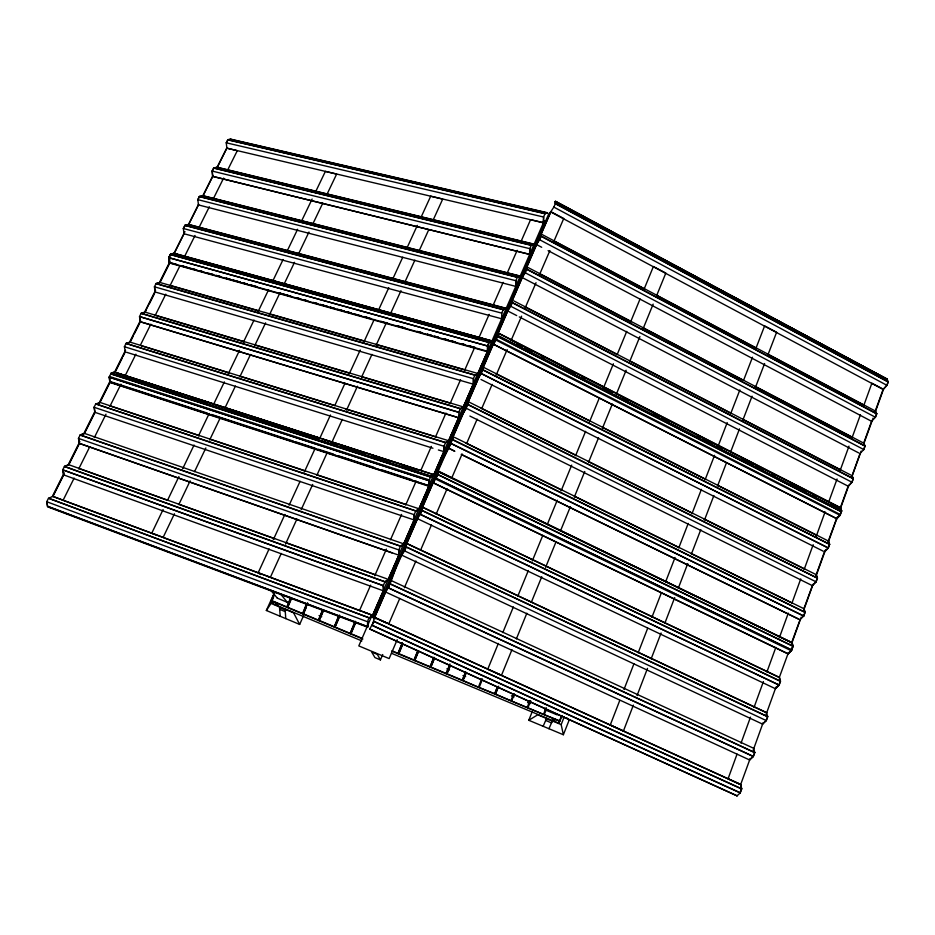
<?xml version="1.0" encoding="UTF-8"?>
<svg xmlns="http://www.w3.org/2000/svg" width="935" height="935" viewBox="0 0 935 935"><rect width="100%" height="100%" fill="white"/><g stroke="black" fill="none" stroke-linecap="round" stroke-linejoin="round"><path stroke-width="1.4" d="M497.736 333.853L497.689 336.401L841.43 511.62L840.027 508.698L848.162 486.153L851.925 482.179L853.164 478.743L851.89 475.822M497.934 333.386L497.899 335.794L841.523 511.001L840.004 515.232L836.837 518.726L493.376 344.185L836.837 518.726M496.041 340.188L498.028 335.63L498.063 333.211L840.53 507.974L841.699 510.872L840.097 515.314L836.813 518.551M169.644 261.216L169.212 257.312L170.848 254.051L174.027 253.221L491.927 340.924L174.015 253.443L170.345 254.402L168.709 257.663L169.106 262.922L487.228 351.7L487.532 345.962L168.873 257.674L170.415 254.612L174.085 253.654L435.687 325.66M487.953 345.529L487.731 351.092L477.972 373.509L474.992 375.017L473.379 378.722L473.309 384.238L463.444 406.924L460.382 408.56L458.746 412.312L139.514 316.591L141.173 313.26L144.983 312.103L463.444 406.924M501.569 318.753L501.815 313.155L183.33 228.491L184.955 225.265L188.554 224.4L506.127 308.281L503.275 309.532L184.955 225.265M114.619 372.118L433.735 474.688L431.012 476.301L111.277 373.287L114.619 372.118L433.735 474.688M198.325 204.894L515.769 286.379L515.816 280.722L517.371 277.146L520.164 276.024L202.942 195.672L199.4 196.432L197.799 199.623L198.477 204.917L188.613 224.61L185.013 225.475L183.494 228.502M515.769 286.379L515.933 280.734L197.799 199.623M544.813 225.732L543.34 222.74L543.562 217.013L545.082 213.519L547.396 212.736L545.105 213.753L227.895 139.899L226.422 142.833M370.704 615.464L374.795 616.983L372.551 615.312L543.445 222.764L543.667 217.037L226.27 142.798L227.836 139.677L230.793 139.175L547.396 212.736M510.744 303.408L510.849 301.047M227.895 139.899L230.793 139.175M437.276 475.354L437.557 472.175C440.923 459.576 450.284 449.069 453.066 436.645M497.397 686.944L494.615 694.004L497.362 687.26M498.133 687.248L495.351 694.308L498.647 686.22M437.405 475.202L437.685 472.035M435.675 479.176L437.709 474.606L437.977 471.602L791.945 642.836L792.973 646.295L791.255 650.725L788.03 653.904L433.115 482.776M791.746 650.047L436.107 478.428L438.106 471.45L792.109 642.719L793.137 646.178L791.746 650.047L788.03 653.904M546.461 221.782L543.749 220.742L546.437 221.981M417.477 518.761L422.071 510.603L422.421 507.261L433.104 482.694L788.018 653.717M779.1 685.11L420.446 514.484L422.538 507.121L779.474 677.396L780.515 681.194L779.1 685.11L775.384 688.709L417.466 518.668L406.655 543.562L766.56 712.786L767.728 716.631L766.303 720.593L762.598 724.134L401.629 555.109C394.617 566.855 392.981 580.857 385.606 592.124M401.641 555.215L404.575 550.902L406.772 543.422L766.735 712.669M753.668 748.491L754.79 752.511L753.341 756.52L388.516 587.998L390.795 580.179M373.743 618.643L373.217 617.591L374.608 617.416L740.789 784.523L741.7 788.813L740.228 792.88L372.247 625.468L374.608 617.416L550.914 211.707L563.758 218.486L553.941 241.23M369.734 628.986L737.037 795.825L369.734 628.986L373.942 621.413L741.7 788.813M791.174 650.608L792.483 646.962M812.27 585.532L816.021 581.734L817.295 578.181L467.967 404.703L468.248 401.688L816.313 574.709L817.471 578.064L816.103 581.839L812.363 585.637L803.843 608.872L804.965 612.367L803.668 615.966L451.114 443.494L448.11 447.912L454.667 451.184L448.11 447.912M817.295 578.181L816.138 574.838L824.471 551.767L828.223 547.91L829.485 544.392L828.281 541.19L836.615 518.481M863.718 449.501L864.933 446.112L863.624 443.319L871.584 421.288L875.464 417.267L876.749 413.702L875.405 411.049L541.12 234.007L541.248 236.134L539.659 239.781L536.491 244.514L526.697 267.059L526.767 269.327L864.933 446.112M876.574 413.854L541.108 236.31L540.979 234.194L550.668 211.918L883.189 389.486L886.976 385.337L888.25 381.807L887.07 379.061L555.402 201.27L555.285 203.69L888.075 381.959L886.883 385.267L883.096 389.416L875.23 411.19L876.574 413.854L875.359 417.197L539.624 239.746M750.197 758.449L740.625 784.629L741.537 788.918L740.158 792.728L372.235 625.34M749.578 759.839L753.271 756.38L754.627 752.605L390.199 584.001M762.516 724.006L766.221 720.464L767.565 716.736L406.234 547.068M775.302 688.592L779.019 684.981L780.339 681.299L779.299 677.501L788.357 652.782M798.712 619.169L461.212 454.387L799.939 619.695L803.761 616.072L805.14 612.25L804.018 608.755L454.375 437.288M824.553 551.86L828.305 548.003L829.661 544.264L828.457 541.061L483.243 367.175L483.021 370.038L829.485 544.392M519.287 316.918L848.255 486.235L852.019 482.261L853.339 478.603L852.065 475.681L860.036 453.615M859.943 453.533L863.811 449.571L865.109 445.972L863.8 443.178L526.826 266.884L526.908 269.151L525.295 272.845M791.407 643.315L800.021 619.812M887.07 379.061L555.109 201.82M753.178 750.221L763.089 722.778M766.057 714.539L775.968 687.096M791.816 643.175L801.237 617.1M803.714 610.239L813.123 584.165M816.103 575.937L825.512 549.862M827.989 543.001L837.409 516.926M839.887 510.066L848.805 485.358M852.264 475.751L861.182 451.056M863.659 444.195L873.08 418.12M875.557 411.26L883.481 389.299L871.887 383.186L863.426 406.456M792.109 642.719L438.27 471.053M737.049 754.113L728.085 778.75L740.789 784.523M741.023 743.161L750.478 717.157M753.961 707.585L763.416 681.568M766.899 671.996L775.851 647.359M779.334 637.775L788.298 613.138M791.781 603.554L800.734 578.917M804.217 569.333L813.169 544.696M816.162 536.491L825.114 511.854M828.597 502.27L837.059 479M840.039 470.784L848.992 446.147M851.984 437.942L860.445 414.673M633.381 705.119L623.446 730.971L610.263 724.987L619.753 700.467M637.039 695.593L647.499 668.373M651.157 658.848L661.092 632.995M664.75 623.47L674.684 597.605M678.342 588.08L687.751 563.583M691.409 554.058L700.818 529.561M704.476 520.035L713.884 495.538M717.542 486.013L726.437 462.883M730.621 451.991L739.503 428.861M742.635 420.692L752.056 396.195M755.188 388.037L764.596 363.54M767.728 355.37L776.623 332.241L764.62 325.906L756.181 347.703M623.961 689.574L633.977 663.698M638.184 652.794L647.663 628.285M651.882 617.38L661.361 592.872M665.58 581.967L675.058 557.459M678.752 547.922L688.23 523.401M691.923 513.864L701.402 489.356M705.083 479.819L714.574 455.298M717.729 447.129L727.208 422.608M730.901 413.083L739.854 389.93M743.547 380.393L752.5 357.24M532.471 711.056L528.778 720.277L563.373 734.746L561.164 724.602L564.156 717.005M563.373 734.746L569.111 720.195L566.61 717.694M553.017 719.073L551.498 722.895L545.666 720.453L546.508 718.477L537.73 714.808L528.778 720.277M391.496 653.284L558.639 723.094L561.316 716.327M562.134 715.544L559.82 721.224L391.578 650.982M546.169 707.608L543.469 714.398L527.878 707.888L530.694 700.864M546.496 709.022L544.205 714.702L559.983 720.978L558.639 723.094M529.946 700.549L527.141 707.585L511.597 701.098L514.402 694.027M513.654 693.723L510.861 700.783L495.375 694.004M511.959 649.673L501.487 675.315L487.789 669.098L498.355 643.42M516.377 638.874L526.849 613.231M531.267 602.432L541.739 576.778M545.608 567.335L556.08 541.692M560.497 530.893L570.42 506.595M574.289 497.139L584.761 471.497M588.629 462.054L598.552 437.755M602.409 428.3L612.343 404.013M616.2 394.558L626.123 370.26M629.991 360.817L639.914 336.518M643.222 328.419L653.156 304.12M656.463 296.021L665.837 273.078L653.401 266.522L643.958 289.488M481.724 678.833L478.404 687.237L462.93 680.458L466.273 672.394M482.46 679.137L479.141 687.541L494.638 693.688M502.796 632.621L513.362 606.955M517.803 596.144L528.357 570.479M532.249 561.023L542.814 535.358M547.255 524.547L557.26 500.225M561.152 490.77L571.706 465.104M575.598 455.649L585.602 431.339M589.494 421.872L599.499 397.562M603.391 388.107L613.383 363.785M617.275 354.33L626.731 331.364M630.611 321.909L640.066 298.943M465.595 672.394L462.241 680.481L465.536 672.078M466.32 672.697L462.93 680.458M449.478 665.673L446.1 673.749L449.969 663.967M450.214 665.977L446.837 674.053L450.144 665.615M433.969 657.632L430.007 667.029L433.863 657.258M434.132 659.28L430.743 667.333L434.6 657.562M417.933 650.947L413.948 660.32L417.793 650.561M418.658 651.251L414.684 660.636L418.529 650.865M401.957 644.238L397.936 653.635L402.342 642.532M398.661 653.939L402.494 644.18M399.233 652.595L402.681 644.542M543.165 726.296L546.508 718.477M371.569 616.434L358.806 645.91L389.147 658.591L397.176 639.739M399.759 598.435L388.785 623.855L374.608 617.416M404.376 587.741L415.923 560.977M420.54 550.271L431.514 524.851M436.131 514.157L447.105 488.736M451.722 478.03L462.124 453.954M466.74 443.248L477.13 419.16M481.759 408.455L492.149 384.378M496.193 375.017L507.167 349.596M511.2 340.223L521.601 316.147M525.061 308.118L536.035 282.697M539.495 274.668L549.897 250.592M380.428 659.888L377.343 654.383L371.674 652.011L374.935 657.585L380.428 659.888L382.731 654.523M491.927 340.924L489.005 342.292L487.404 345.962L168.709 257.663M501.698 313.155L503.275 309.532M531.314 245.145L529.771 248.687L529.584 254.367L212.596 176.364L212.116 171.058L213.694 167.903L217.165 167.236L534.037 244.14L531.314 245.145L213.694 167.903M369.267 617.813C366.216 620.746 368.156 634.468 367.654 621.798L46.75 501.721L48.526 498.168L369.267 617.813L372.784 615.335L383.397 590.932L383.245 585.707L384.975 581.722L388.411 579.396L398.906 555.285L398.789 550.014L400.496 546.075L403.862 543.889L414.217 520.082L414.135 514.753L415.83 510.872L419.114 508.827L429.34 485.3L429.305 479.935L109.5 376.489L109.862 379.014M114.631 371.896L111.207 373.088L109.15 377.179L109.839 381.983L429.001 485.803L428.955 480.719L430.977 476.09L433.758 474.442M457.449 417.337L140.332 321.733L139.677 316.591L458.875 412.3L458.723 417.781L448.73 440.747L445.598 442.512L443.95 446.311L443.95 451.722L433.84 474.968L430.638 476.873L110.856 373.778M487.825 345.529L489.426 341.871L491.95 340.679M542.569 223.617L543.749 220.742M458.851 417.758L448.765 440.958L445.633 442.722L126.167 343.554L130.047 342.292L133.261 335.864M487.848 351.092L478.007 373.731L475.015 375.227L156.157 283.702L159.885 282.65L169.96 262.525M507.869 310.011L509.014 307.37M816.103 581.839L466.378 408.35L463.351 412.826L452.937 436.797L452.715 439.812L804.965 612.367M468.119 401.851L478.404 378.184L483.15 369.874L829.661 544.264M483.126 367.338L493.283 343.963L496.356 339.358L840.366 514.566L836.521 518.399M512.24 300.334L522.151 277.52L525.26 272.798L863.811 449.571M510.767 306.306L512.392 302.566L853.339 478.603M886.941 379.411L555.238 201.633L555.413 203.514L553.847 207.114L550.668 211.918M404.586 551.007L406.363 546.928L767.728 716.631M370.646 585.123L359.554 610.462L372.551 615.312M374.725 575.785L386.4 549.102M390.491 539.764L401.583 514.425M405.673 505.087L416.18 481.081M420.843 470.41L431.351 446.404M435.441 437.066L445.948 413.06M450.039 403.721L460.546 379.715M464.625 370.377L474.548 347.703M478.638 338.365L489.145 314.359M493.236 305.02L503.159 282.347M507.237 273.008L517.172 250.335M520.666 242.329L530.589 219.655L543.34 222.74M355.347 621.658L350.099 633.661L355.078 621.214M350.812 633.965L355.218 622.85M351.396 632.633L355.487 623.294M339.499 615.066L334.216 627.034L338.622 615.931M334.94 627.338L339.335 616.235M335.525 626.006L339.639 616.691M548.938 728.716L552.363 720.92L561.164 724.602M323.124 609.749L318.391 620.431L322.189 610.66M319.104 620.723L323.498 609.632M319.7 619.391L323.253 611.385M307.346 603.18L302.589 613.827L306.376 604.068M303.302 614.131L307.685 603.04M303.898 612.799L306.283 607.469M274.189 593.211L266.346 610.485L299.656 624.428L303.641 615.499M266.346 610.485L271.068 603.426L279.507 606.955L280.325 607.902L279.682 609.316L285.292 611.654M286.823 607.247L290.621 597.453M287.419 605.927L291.019 597.956M287.536 607.551L291.334 597.745M288.144 606.219L291.136 599.58M361.903 640.931L274.294 604.337L271.103 600.691L274.703 592.732M273.616 597.009L271.816 600.983L274.387 593.854M271.068 603.426L272.167 600.995M281.248 553.45L270.355 577.339L258.177 572.781L269.105 548.915M285.479 544.158L296.968 518.948M301.199 509.657L312.687 484.435M316.918 475.155L327.203 452.587M331.434 443.295L342.315 419.406M346.558 410.114L357.439 386.237M361.67 376.945L371.955 354.377M376.186 345.085L386.471 322.528M390.701 313.237L400.975 290.68M405.217 281.388L414.883 260.152M419.125 250.86L428.791 229.624M433.034 220.333L442.699 199.108L430.696 196.198L420.984 217.411M273.359 539.635L284.906 514.437M289.16 505.157L300.088 481.291M304.342 472.011L315.282 448.145M320.132 437.533L330.464 414.988M334.718 405.708L345.038 383.163M349.293 373.883L360.232 350.017M363.879 342.058L374.199 319.513M378.453 310.233L388.785 287.688M392.431 279.74L402.751 257.195M407.005 247.915L417.337 225.37M174.436 513.759L163.111 537.461L151.75 533.207L163.111 509.528M178.83 504.549L190.144 480.847M194.55 471.637L205.864 447.935M209.639 440.034L220.333 417.664M224.727 408.443L235.421 386.061M239.816 376.852L250.51 354.47M254.904 345.249L265.598 322.867M269.362 314.978L280.056 292.597M284.462 283.375L294.513 262.314M298.288 254.413L308.982 232.032M312.746 224.131L322.809 203.07M326.584 195.17L336.635 174.109L325.392 171.385L315.294 192.435M178.901 476.628L167.54 500.318L79.685 468.797M182.687 468.739L194.059 445.06M198.477 435.85L209.206 413.48M213.624 404.271L224.365 381.901M228.152 374.012L239.524 350.321M243.31 342.432L254.04 320.062M257.826 312.173L268.567 289.803M272.985 280.594L283.083 259.533M286.881 251.644L297.61 229.274M301.397 221.385L312.138 199.015M74.145 478.089L63.101 500.272L52.477 496.286L64.223 472.818M78.704 468.961L89.748 446.79M94.295 437.662L105.994 414.182M109.898 406.351L120.942 384.18M124.846 376.349L135.891 354.178M140.449 345.05L150.839 324.176M155.397 315.048L165.787 294.174M169.691 286.355L180.093 265.482M184.639 256.354L195.041 235.48M198.945 227.649L209.335 206.787M213.238 198.956L223.64 178.082M227.532 170.263L237.291 150.699L226.726 148.139L216.932 167.692M197.951 199.646L199.459 196.642L203 195.882L520.187 276.246L517.394 277.379L199.459 196.642M213.753 168.125L531.325 245.379L534.049 244.362L217.224 167.458L213.753 168.125L212.268 171.082L212.748 176.388L203 195.882M382.17 590.382L63.545 474.84L62.703 469.884L64.457 466.378L68.629 464.66L79.276 443.389L78.47 438.41L80.211 434.927L84.314 433.337L402.482 543.422M84.933 432.099L94.832 412.3L94.073 407.274L95.791 403.838L415.83 510.872M125.278 351.817L124.413 346.721L126.096 343.355L129.977 342.093L448.73 440.747M472.035 383.817L155.058 291.965L154.439 286.788L156.087 283.492L159.827 282.44L477.972 373.509M68.138 464.999L79.884 441.53M83.799 433.7L94.891 411.54M98.806 403.71L109.909 381.538M114.479 372.41L125.57 350.251M129.486 342.42L140.577 320.261M144.493 312.43L155.584 290.271M159.511 282.44L169.948 261.578M173.863 253.759L184.955 231.588M188.227 225.066L198.664 204.204M202.579 196.385L213.016 175.523M46.937 501.698L47.545 506.805L367.607 627.21M63.732 474.816L62.89 469.873L383.385 585.661L383.549 590.885L372.82 615.534L369.313 618.012L48.608 498.355L52.781 496.345L62.914 476.102M429.434 479.912L429.481 485.277L419.149 509.026L415.865 511.071L95.873 404.037L99.811 402.354L110.225 381.55M114.806 372.399L125.103 351.817M129.977 342.093L139.525 322.996M144.983 312.103L154.427 293.216M159.827 282.44L169.796 262.513L176.832 264.476M174.085 253.654L184.043 233.75L183.33 228.491M217.224 167.458L226.878 148.162L226.27 142.798M52.863 496.532L63.089 476.09M78.82 444.639L68.711 464.859L64.538 466.565L385.021 581.921L388.457 579.595L399.046 555.25L398.929 549.979L78.47 438.41M85.015 432.286L95.019 412.288L94.248 407.263M99.881 402.553L110.4 381.538M114.876 372.609L122.029 358.315M123.326 355.721L124.624 353.114M134.547 333.292L139.689 323.019M146.316 309.766L145.042 312.302L141.243 313.47L460.417 408.77L463.468 407.134L473.437 384.227L473.496 378.71L154.439 286.788M149.495 303.408L154.591 293.239M552.363 720.92L546.25 718.98M554.245 721.259L555.355 719.366M507.67 310.969L510.732 306.259L852.019 482.261M493.376 344.185L496.38 339.417M463.374 412.908L468.096 404.551L817.471 578.064M433.08 482.951L436.084 478.346L791.653 649.93L787.936 653.6M753.341 756.52L749.648 759.98L385.594 592.019L374.503 617.544L386.435 623.002M737.037 795.825L740.228 792.88M550.914 211.707L548.903 213.507L373.217 617.591L375.788 618.76M555.402 201.27L886.941 379.107M272.681 596.542L274.352 595.338M498.145 332.895L840.53 507.623M84.384 433.536L80.293 435.126L400.542 546.274L403.897 544.088L414.357 520.047L414.275 514.729L94.073 407.274M230.781 139.409L547.361 212.993M227.836 139.677L545.082 213.519M226.726 148.139L543.445 222.764M212.116 171.058L529.876 248.698L529.689 254.39L212.748 176.388M199.4 196.432L517.371 277.146M188.613 224.61L506.151 308.503L503.299 309.754L185.013 225.475M183.891 233.727L501.686 318.765M438.503 326.432L491.95 341.146L489.028 342.514L170.415 254.612M170.848 254.051L489.426 341.871M170.906 254.262L489.449 342.093M170.345 254.402L489.005 342.292M182.617 266.054L186.836 267.235M192.458 268.801L196.677 269.97M199.494 270.753L203.713 271.933M209.346 273.499L213.566 274.68M216.371 275.463L220.59 276.631M226.223 278.198L230.442 279.378M233.259 280.161L240.283 282.125M243.1 282.908L247.319 284.076M250.136 284.859L257.172 286.823M279.67 293.087L290.925 296.231M296.559 297.798L300.778 298.966M303.583 299.749L307.802 300.93M313.435 302.496L317.655 303.676M320.46 304.459L327.495 306.411M330.312 307.194L334.531 308.375M340.153 309.941L344.372 311.121M351.408 313.073L347.189 311.904L351.268 313.073M364.066 316.603L371.101 318.566M397.831 326.011L404.867 327.963M417.524 331.493L421.743 332.673M427.365 334.239L431.584 335.42M438.62 337.371L434.401 336.203L438.492 337.371M444.254 338.938L448.473 340.118M451.278 340.901L455.497 342.07M465.35 344.816L461.13 343.648L465.221 344.816M468.154 345.599L475.19 347.563M182.454 266.043L196.525 269.958M199.342 270.741L203.561 271.921M206.378 272.704L213.402 274.668M216.219 275.451L220.438 276.62M226.071 278.198L230.29 279.366M233.107 280.149L240.131 282.113M242.948 282.896L247.167 284.076M249.984 284.859L257.02 286.811M279.53 293.087L290.785 296.22M296.407 297.786L300.626 298.966M303.443 299.749L307.662 300.918M313.283 302.496L317.514 303.665M320.319 304.448L327.355 306.411M330.172 307.194L334.391 308.375M337.208 309.158L344.244 311.11M354.084 313.856L361.12 315.82M363.937 316.603L368.156 317.771M380.814 321.301L387.85 323.265M397.691 326.011L404.726 327.963M417.396 331.493L421.615 332.673M427.237 334.239L431.456 335.408M444.125 338.938L448.344 340.118M451.149 340.901L455.38 342.07M468.038 345.599L475.074 347.563M169.27 262.595L487.439 351.233M171.105 285.853L257.99 310.736M269.198 313.938L364.498 341.228M375.706 344.442L463.994 369.711M156.087 283.492L474.992 375.017M154.824 315.212L244.21 341.836M255.384 345.167L350.344 373.451M361.518 376.77L450.904 403.394M141.173 313.26L460.382 408.56M457.32 417.361L140.168 321.733L139.514 316.591M141.173 345.74L228.865 372.878M239.991 376.326L333.246 405.194M345.775 409.074L436.236 437.077M126.096 343.355L445.598 442.512M124.413 346.721L444.078 446.287L444.09 451.71L433.875 475.179L430.673 477.084L110.926 373.977M126.494 352.261L432.952 448.216M438.386 449.98L442.687 451.266M116.185 372.855L318.706 437.954M322.867 439.298L417.197 469.615M124.577 375.73L128.738 377.062M131.519 377.95L155.093 385.536M160.645 387.324L181.448 394.009M192.54 397.574L207.804 402.482M224.447 407.835L248.02 415.421M250.79 416.309L318.753 438.164M331.235 442.173L338.178 444.406M340.948 445.294L364.521 452.879M372.843 455.555L390.877 461.352M401.98 464.917L417.232 469.826M111.207 373.088L430.977 476.09M109.15 377.179L428.955 480.719M111.616 382.006L207.348 413.13M211.509 414.485L293.368 441.098M296.15 441.998L314.183 447.865M318.344 449.221L333.608 454.176M339.16 455.988L373.848 467.266M382.17 469.966L411.307 479.445M99.811 402.354L419.114 508.827M109.559 405.778L199.4 435.745M210.457 439.427L304.436 470.772M316.871 474.922L405.322 504.421M94.832 412.3L412.978 519.579M80.211 434.927L400.496 546.075M397.667 554.759L79.452 443.377L78.657 438.386M79.276 443.389L392.01 552.877M68.629 464.66L387.043 578.905M178.492 504.245L274.551 538.724M285.537 542.662L374.736 574.663M64.457 466.378L384.975 581.722M62.703 469.884L383.245 585.707M52.781 496.345L372.784 615.335M62.435 500.096L155.409 534.668M163.613 537.718L260.701 573.833M267.539 576.369L360.513 610.952M364.615 612.472L367.35 613.489M371.183 616.469L373.918 617.486M370.914 615.534L374.795 616.983M47.779 506.338L367.841 626.695M367.689 626.742L47.58 506.373L46.75 501.721M277.344 598.155L289.441 603.204M319.045 615.546L321.733 616.668M446.837 668.852L449.525 669.974M462.977 675.584L465.665 676.706M511.398 695.792L514.098 696.914M527.55 702.524L530.239 703.646M545.035 709.817L557.143 714.866M271.384 600.492L286.426 606.768M287.139 607.072L302.215 613.36M302.94 613.664L318.052 619.975M318.765 620.267L333.912 626.59M334.636 626.894L349.819 633.24M350.543 633.533L361.962 638.301M392.665 651.122L397.761 653.249M398.485 653.553L413.808 659.946M414.544 660.25L429.901 666.667M430.626 666.971L446.03 673.399M446.755 673.703L462.194 680.142M271.103 600.691L362.874 639.002M285.759 618.608L285.14 609.304L293.602 612.834L299.656 624.428M280.325 607.902L285.935 610.239L285.14 609.304M389.089 624.206L740.625 784.629M373.942 621.413L741.537 788.918M390.678 580.319L753.844 748.386M390.316 583.861L754.79 752.511M388.504 587.881L753.271 756.38M404.575 550.902L766.303 720.593M422.421 507.261L779.299 677.501M422.199 510.463L780.515 681.194M422.071 510.603L780.339 681.299M420.434 514.39L779.019 684.981M437.837 474.454L793.137 646.178M437.709 474.606L792.973 646.295M435.652 479.094L791.255 650.725M452.844 439.649L805.14 612.25M451.137 443.576L803.761 616.072M466.027 443.213L561.619 490.092M574.709 496.508L678.144 547.232M691.245 553.66L790.753 602.456M469.884 416.063L812.363 585.637M481.163 408.326L576.311 455.625M588.033 461.458L691.012 512.637M704.043 519.112L804.404 569.006M481.011 379.481L823.256 551.206M496.146 373.895L589.927 421.136M602.946 427.692L704.546 478.872M718.875 486.083L816.559 535.288M828.223 547.91L481.455 373.638L828.305 548.003M510.907 340.001L613.372 392.291M617.264 394.266L727.512 450.53M730.106 451.85L839.057 507.448M517.184 343.776L522.373 346.429M524.967 347.75L531.454 351.057M541.832 356.352L544.427 357.673M565.184 368.261L575.563 373.556M582.049 376.863L584.644 378.196M604.103 388.118L611.887 392.092M622.266 397.387L628.752 400.694M653.39 413.27L659.876 416.578M662.471 417.898L668.957 421.206M697.498 435.768L700.093 437.089M702.688 438.41L713.066 443.704M719.553 447.012L722.147 448.344M741.607 458.267L753.283 464.227M755.877 465.548L762.364 468.856M772.742 474.15L775.337 475.471M790.905 483.418L806.461 491.354M812.947 494.662L815.542 495.982M831.11 503.93L838.894 507.904M498.028 335.63L841.699 510.872M841.255 511.761L497.56 336.577L497.607 334.017L507.635 310.923L516.704 315.586M496.017 340.13L840.097 515.314M513.666 300.836L850.768 475.015M525.201 307.031L617.252 354.587M630.213 361.284L731.334 413.527M742.998 419.558L840.226 469.791M853.164 478.743L512.251 302.741L512.368 300.158M522.151 277.52L858.739 452.937M539.612 273.815L631.265 321.769M642.883 327.846L742.285 379.844M755.188 386.599L852.007 437.241M526.908 269.151L865.109 445.972M536.538 244.561L541.692 247.284M548.097 250.638L871.677 421.358M553.894 241.02L642.941 288.179M657.13 295.694L756.497 348.323M768.114 354.47L863.613 405.042M541.248 236.134L876.749 413.702M555.413 203.514L888.25 381.807M553.812 207.079L886.976 385.337M259.042 573.377L260.772 574.558M109.792 382.415L428.92 486.282M275.381 602.479L278.513 606.102M270.168 589.623L277.555 598.412M281.003 594.543L287.407 602.409M377.717 607.247L378.219 608.334M840.355 508.102L841.523 511.001M426.594 494.825L426.863 496.403M154.602 286.8L155.222 291.965M168.873 257.674L169.434 262.618M169.375 257.324L169.667 259.93M279.507 606.955L280.208 616.282M471.532 391.461L471.602 393.471M429.095 480.695L109.325 377.179L110.014 381.971L429.142 485.779L429.095 480.695"/></g></svg>
